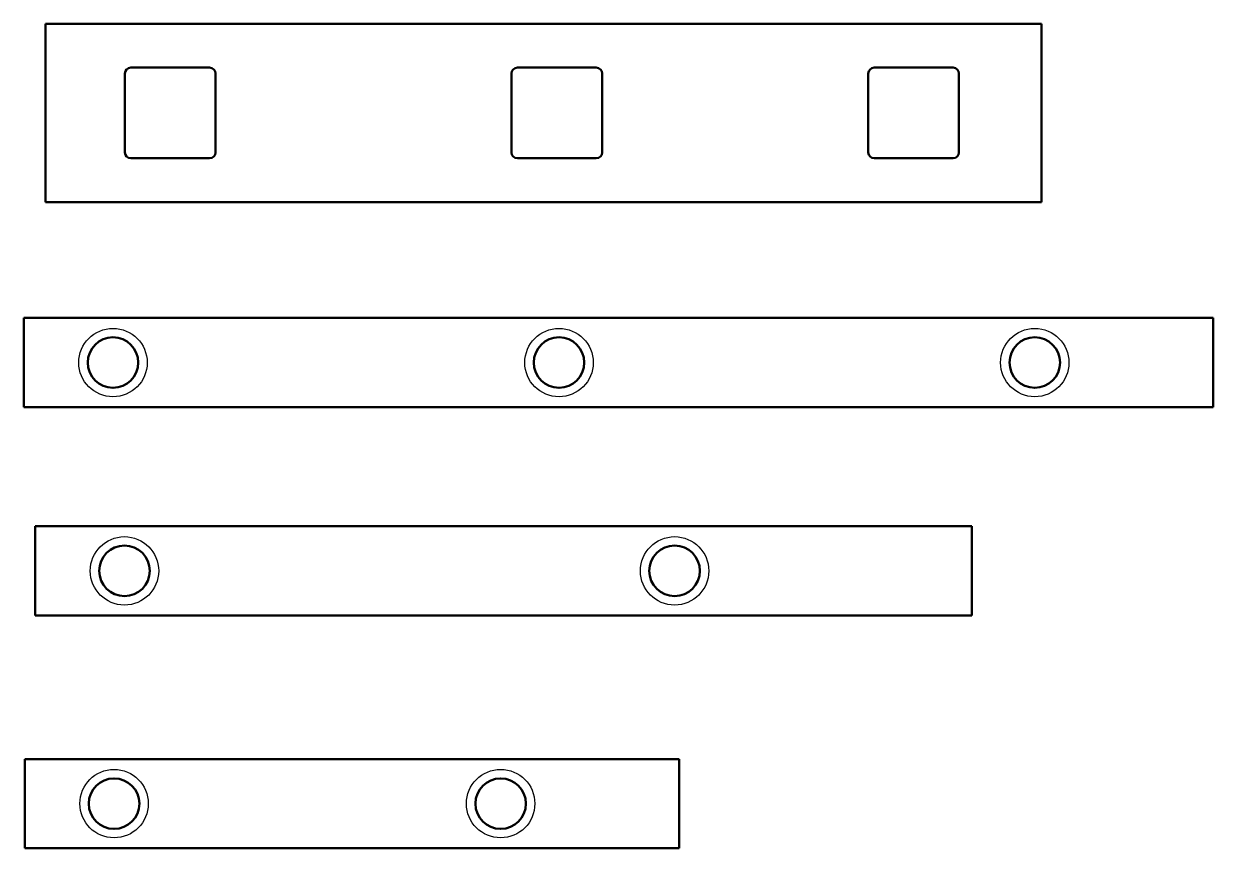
# Model space of a CAD drawing. Header units: millimetres. Extents: x 49 to 449, y 91 to 369.
import ezdxf

# ---------------------------------------------------------------- set-up
doc = ezdxf.new("R2010")
doc.units = ezdxf.units.MM
doc.header["$LTSCALE"] = 2
doc.layers.add('Sketch Geometry (ISO)', color=7, linetype='Continuous', lineweight=25)
doc.layers.add('Visible (ISO)', color=7, linetype='Continuous', lineweight=50)

msp = doc.modelspace()

# ---------------------------------------------------------------- linework, layer by layer
at = {"layer": 'Sketch Geometry (ISO)'}
for centre in [(79.09, 254.82), (229.09, 254.82), (389.09, 254.82), (82.96, 184.76), (267.96, 184.76), (79.46, 106.46), (209.46, 106.46)]:
    msp.add_circle(centre, 11.5, dxfattribs=at)
at = {"layer": 'Visible (ISO)'}
for p, q in [((391.35, 368.78), (56.35, 368.78)), ((56.35, 308.78), (56.35, 368.78)), ((391.35, 368.78), (391.35, 308.78)), ((83.1, 325.53), (83.1, 352.03)), ((85.1, 354.03), (111.6, 354.03)), ((113.6, 352.03), (113.6, 325.53)), ((213.1, 325.53), (213.1, 352.03)), ((215.1, 354.03), (241.6, 354.03)), ((243.6, 352.03), (243.6, 325.53)), ((333.1, 325.53), (333.1, 352.03)), ((335.1, 354.03), (361.6, 354.03)), ((363.6, 352.03), (363.6, 325.53)), ((111.6, 323.53), (85.1, 323.53)), ((241.6, 323.53), (215.1, 323.53)), ((361.6, 323.53), (335.1, 323.53)), ((391.35, 308.78), (56.35, 308.78)), ((449.09, 269.82), (49.09, 269.82)), ((49.09, 239.82), (49.09, 269.82)), ((449.09, 269.82), (449.09, 239.82)), ((449.09, 239.82), (49.09, 239.82)), ((367.96, 199.76), (52.96, 199.76)), ((52.96, 169.76), (52.96, 199.76)), ((367.96, 199.76), (367.96, 169.76)), ((367.96, 169.76), (52.96, 169.76)), ((269.46, 121.46), (49.46, 121.46)), ((49.46, 91.46), (49.46, 121.46)), ((269.46, 121.46), (269.46, 91.46)), ((269.46, 91.46), (49.46, 91.46))]:
    msp.add_line(p, q, dxfattribs=at)
for centre in [(79.09, 254.82), (229.09, 254.82), (389.09, 254.82), (82.96, 184.76), (267.96, 184.76), (79.46, 106.46), (209.46, 106.46)]:
    msp.add_circle(centre, 8.5, dxfattribs=at)
for centre, start, end in [((85.1, 352.03), 90, 180), ((111.6, 352.03), 0, 90), ((215.1, 352.03), 90, 180), ((241.6, 352.03), 0, 90), ((335.1, 352.03), 90, 180), ((361.6, 352.03), 0, 90), ((85.1, 325.53), 180, 270), ((111.6, 325.53), 270, 0), ((215.1, 325.53), 180, 270), ((241.6, 325.53), 270, 0), ((335.1, 325.53), 180, 270), ((361.6, 325.53), 270, 0)]:
    msp.add_arc(centre, 2, start, end, dxfattribs=at)

doc.saveas('drawing.dxf')
